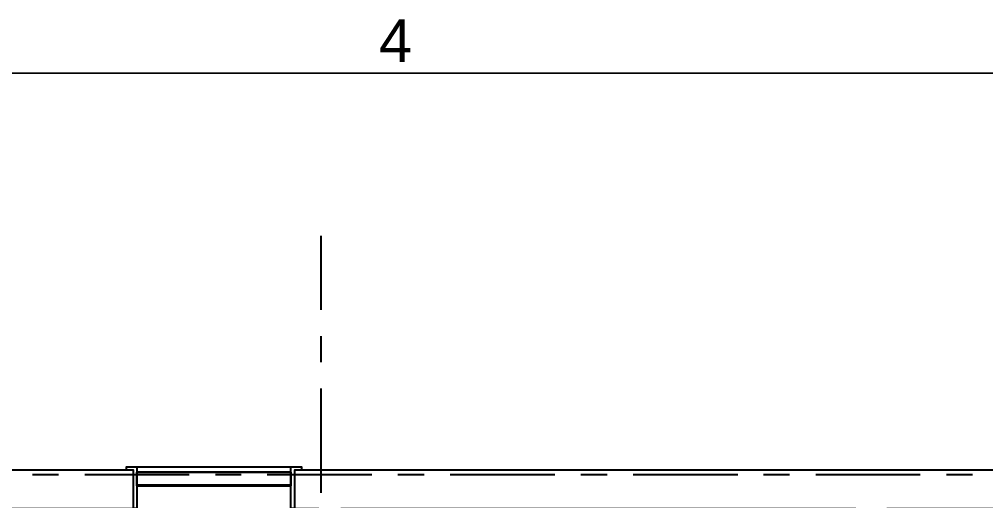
# Model space of a CAD drawing. Header units: inches. Extents: x -1841 to -80, y -100 to 1021.
# Drawn here: x -1447.6 to -1218.2, y 906.2 to 1020.6 of the extents above; entities that cross this region are included whole.
import ezdxf

# ---------------------------------------------------------------- set-up
doc = ezdxf.new("R2010")
doc.units = ezdxf.units.IN
doc.header["$MEASUREMENT"] = 0
doc.layers.add('PDF_Geometry', color=7, linetype='Continuous', true_color=0x777777)
doc.layers.add('PDF_Text', color=7, linetype='Continuous')
doc.styles.add('PDF GillSansMTCondensed', font='arial.ttf')

msp = doc.modelspace()

# ---------------------------------------------------------------- linework, layer by layer
at = {"layer": 'PDF_Geometry', "color": 7, "lineweight": 9}
msp.add_lwpolyline([(-277.11, -83.44), (-1827.26, -83.44), (-277.11, -83.44), (-277.11, 1007.81), (-1827.26, 1007.81), (-277.11, 1007.81)], close=True, dxfattribs=at)
at = {"layer": 'PDF_Geometry', "color": 7, "lineweight": 25}
for points in [[(-1375.91, 951.54), (-1375.91, 969.16)], [(-1375.91, 939.13), (-1375.91, 945.33)], [(-1375.91, 908.1), (-1375.91, 932.92)], [(-1684.81, 639.16), (-1666.61, 639.16), (-1666.61, 646.94), (-1663.72, 646.94), (-1663.72, 714.44), (-1475.43, 714.44), (-1475.43, 719.41), (-1663.72, 719.41), (-1663.72, 831.34), (-1665.78, 831.34), (-1665.78, 833.32), (-1665.78, 904.38), (-1420.5, 904.38), (-1420.5, 913.48), (-1684.81, 913.48)], [(-1422.16, 913.48), (-1422.16, 914.31), (-1380.63, 914.31), (-1380.63, 913.48)], [(-1419.67, 914.31), (-1383.11, 914.31)], [(-1444.49, 912.49), (-1438.29, 912.49)], [(-1432.08, 912.49), (-1407.27, 912.49)], [(-1419.67, 912.99), (-1383.11, 912.99), (-1419.67, 912.99)], [(-1419.67, 912.99), (-1383.11, 912.99), (-1419.67, 912.99)], [(-1419.67, 912.99), (-1383.11, 912.99), (-1419.67, 912.99)], [(-1419.67, 912.99), (-1383.11, 912.99), (-1419.67, 912.99)], [(-1419.67, 912.99), (-1383.11, 912.99), (-1419.67, 912.99)], [(-1419.67, 912.99), (-1383.11, 912.99), (-1419.67, 912.99)], [(-1419.67, 912.99), (-1383.11, 912.99), (-1419.67, 912.99)], [(-1419.67, 912.99), (-1383.11, 912.99), (-1419.67, 912.99)], [(-1419.67, 912.99), (-1383.11, 912.99), (-1419.67, 912.99)], [(-1419.67, 912.99), (-1383.11, 912.99), (-1419.67, 912.99)], [(-1419.67, 912.99), (-1383.11, 912.99), (-1419.67, 912.99)], [(-1419.67, 912.99), (-1383.11, 912.99), (-1419.67, 912.99)], [(-1419.67, 912.99), (-1383.11, 912.99), (-1419.67, 912.99)], [(-1419.67, 912.99), (-1383.11, 912.99), (-1419.67, 912.99)], [(-1419.67, 912.99), (-1383.11, 912.99), (-1419.67, 912.99)], [(-1419.67, 912.99), (-1383.11, 912.99), (-1419.67, 912.99)], [(-1419.67, 912.99), (-1383.11, 912.99), (-1419.67, 912.99)], [(-1419.67, 912.99), (-1383.11, 912.99), (-1419.67, 912.99)], [(-1419.67, 912.99), (-1383.11, 912.99), (-1419.67, 912.99)], [(-1419.67, 911.17), (-1419.67, 909.76), (-1419.67, 909.92), (-1419.67, 911.5)], [(-1401.06, 912.49), (-1394.94, 912.49)], [(-1388.74, 912.49), (-1363.92, 912.49)], [(-1383.11, 911.5), (-1383.11, 909.92), (-1383.11, 909.76), (-1383.11, 911.17)], [(-1357.71, 912.49), (-1351.51, 912.49)], [(-1345.3, 912.49), (-1320.49, 912.49)], [(-1314.28, 912.49), (-1308.08, 912.49)], [(-1301.87, 912.49), (-1277.06, 912.49)], [(-1270.93, 912.49), (-1264.73, 912.49)], [(-1258.53, 912.49), (-1233.71, 912.49)], [(-1227.5, 912.49), (-1221.3, 912.49)], [(-1383.11, 909.76), (-1419.67, 909.76)], [(-1383.11, 909.76), (-1419.67, 909.76)], [(-1383.11, 909.76), (-1419.67, 909.76)], [(-1383.11, 909.76), (-1419.67, 909.76)], [(-1383.11, 909.76), (-1419.67, 909.76)], [(-1383.11, 909.76), (-1419.67, 909.76)], [(-1383.11, 909.76), (-1419.67, 909.76)], [(-1383.11, 909.76), (-1419.67, 909.76)], [(-1383.11, 909.76), (-1419.67, 909.76)], [(-1383.11, 909.76), (-1419.67, 909.76)], [(-1383.11, 909.76), (-1419.67, 909.76)], [(-1383.11, 909.76), (-1419.67, 909.76)], [(-1383.11, 909.76), (-1419.67, 909.76)], [(-1383.11, 909.76), (-1419.67, 909.76)], [(-1383.11, 909.76), (-1419.67, 909.76)], [(-1383.11, 909.76), (-1419.67, 909.76)], [(-1383.11, 909.76), (-1419.67, 909.76)], [(-1383.11, 909.76), (-1419.67, 909.76)], [(-1383.11, 909.76), (-1419.67, 909.76)], [(-1383.11, 909.76), (-1419.67, 909.76)], [(-1383.11, 909.76), (-1419.67, 909.76)], [(-1383.11, 909.76), (-1419.67, 909.76)], [(-1383.11, 909.76), (-1419.67, 909.76)], [(-1383.11, 909.76), (-1419.67, 909.76)], [(-1383.11, 909.76), (-1419.67, 909.76)], [(-1383.11, 909.76), (-1419.67, 909.76)], [(-1383.11, 909.76), (-1419.67, 909.76)], [(-1383.11, 909.76), (-1419.67, 909.76)], [(-1383.11, 909.76), (-1419.67, 909.76)], [(-1383.11, 909.76), (-1419.67, 909.76)], [(-1383.11, 909.76), (-1419.67, 909.76)], [(-1383.11, 909.76), (-1419.67, 909.76)], [(-1383.11, 909.76), (-1419.67, 909.76)], [(-1383.11, 909.76), (-1419.67, 909.76)]]:
    msp.add_lwpolyline(points, dxfattribs=at)
for points in [[(-1419.67, 904.38), (-1420.5, 904.38), (-1420.5, 913.48), (-1422.16, 913.48), (-1422.16, 914.31), (-1419.67, 914.31)], [(-1383.11, 914.31), (-1380.63, 914.31), (-1380.63, 913.48), (-1382.28, 913.48), (-1382.28, 904.38), (-1383.11, 904.38)], [(-1371.69, 690.04), (-1371.2, 690.04), (-1371.2, 904.38), (-1249.09, 904.38), (-1308.08, 638.83), (-1300.88, 637.26), (-1241.57, 904.38), (-1188.87, 904.38), (-1188.87, 913.48), (-1382.28, 913.48), (-1382.28, 904.38), (-1376.57, 904.38), (-1376.57, 690.04), (-1376.57, 687.97), (-1371.69, 687.97)], [(-1419.67, 912.99), (-1419.67, 912.82), (-1419.67, 909.76), (-1419.67, 909.92)], [(-1419.67, 912.99), (-1419.67, 912.82), (-1419.67, 909.76), (-1419.67, 909.92)], [(-1419.67, 912.99), (-1419.67, 912.82), (-1419.67, 909.76), (-1419.67, 909.92)], [(-1419.67, 912.99), (-1419.67, 912.82), (-1419.67, 909.76), (-1419.67, 909.92)], [(-1419.67, 912.99), (-1419.67, 912.82), (-1419.67, 909.76), (-1419.67, 909.92)], [(-1419.67, 912.99), (-1419.67, 912.82), (-1419.67, 909.76), (-1419.67, 909.92)], [(-1419.67, 912.99), (-1419.67, 912.82), (-1419.67, 909.76), (-1419.67, 909.92)], [(-1419.67, 912.99), (-1419.67, 912.82), (-1419.67, 909.76), (-1419.67, 909.92)], [(-1419.67, 912.99), (-1419.67, 912.82), (-1419.67, 909.76), (-1419.67, 909.92)], [(-1419.67, 912.99), (-1419.67, 912.82), (-1419.67, 909.76), (-1419.67, 909.92)], [(-1419.67, 912.99), (-1419.67, 912.82), (-1419.67, 909.76), (-1419.67, 909.92)], [(-1419.67, 912.99), (-1419.67, 912.82), (-1419.67, 909.76), (-1419.67, 909.92)], [(-1419.67, 912.99), (-1419.67, 912.82), (-1419.67, 909.76), (-1419.67, 909.92)], [(-1419.67, 912.99), (-1419.67, 912.82), (-1419.67, 909.76), (-1419.67, 909.92)], [(-1419.67, 912.99), (-1419.67, 912.82), (-1419.67, 909.76), (-1419.67, 909.92)], [(-1419.67, 912.99), (-1419.67, 912.82), (-1419.67, 909.76), (-1419.67, 909.92)], [(-1419.67, 912.99), (-1419.67, 912.82), (-1419.67, 909.76), (-1419.67, 909.92)], [(-1383.11, 912.99), (-1383.11, 909.92), (-1383.11, 909.76), (-1383.11, 912.82)], [(-1383.11, 912.99), (-1383.11, 909.92), (-1383.11, 909.76), (-1383.11, 912.82)], [(-1383.11, 912.99), (-1383.11, 909.92), (-1383.11, 909.76), (-1383.11, 912.82)], [(-1383.11, 912.99), (-1383.11, 909.92), (-1383.11, 909.76), (-1383.11, 912.82)], [(-1383.11, 912.99), (-1383.11, 909.92), (-1383.11, 909.76), (-1383.11, 912.82)], [(-1383.11, 912.99), (-1383.11, 909.92), (-1383.11, 909.76), (-1383.11, 912.82)], [(-1383.11, 912.99), (-1383.11, 909.92), (-1383.11, 909.76), (-1383.11, 912.82)], [(-1383.11, 912.99), (-1383.11, 909.92), (-1383.11, 909.76), (-1383.11, 912.82)], [(-1383.11, 912.99), (-1383.11, 909.92), (-1383.11, 909.76), (-1383.11, 912.82)], [(-1383.11, 912.99), (-1383.11, 909.92), (-1383.11, 909.76), (-1383.11, 912.82)], [(-1383.11, 912.99), (-1383.11, 909.92), (-1383.11, 909.76), (-1383.11, 912.82)], [(-1383.11, 912.99), (-1383.11, 909.92), (-1383.11, 909.76), (-1383.11, 912.82)], [(-1383.11, 912.99), (-1383.11, 909.92), (-1383.11, 909.76), (-1383.11, 912.82)], [(-1383.11, 912.99), (-1383.11, 909.92), (-1383.11, 909.76), (-1383.11, 912.82)], [(-1383.11, 912.99), (-1383.11, 909.92), (-1383.11, 909.76), (-1383.11, 912.82)], [(-1383.11, 912.99), (-1383.11, 909.92), (-1383.11, 909.76), (-1383.11, 912.82)], [(-1383.11, 912.99), (-1383.11, 909.92), (-1383.11, 909.76), (-1383.11, 912.82)], [(-1419.67, 909.92), (-1383.11, 909.92)], [(-1419.67, 909.76), (-1383.11, 909.76)], [(-1419.67, 909.76), (-1383.11, 909.76)]]:
    msp.add_lwpolyline(points, close=True, dxfattribs=at)

# ---------------------------------------------------------------- texts
at = {"layer": 'PDF_Text', "color": 7, "insert": (-1362.24, 1015.51), "char_height": 10.14, "attachment_point": 4, "style": 'PDF GillSansMTCondensed'}
msp.add_mtext('4', dxfattribs=at)

doc.saveas('drawing.dxf')
